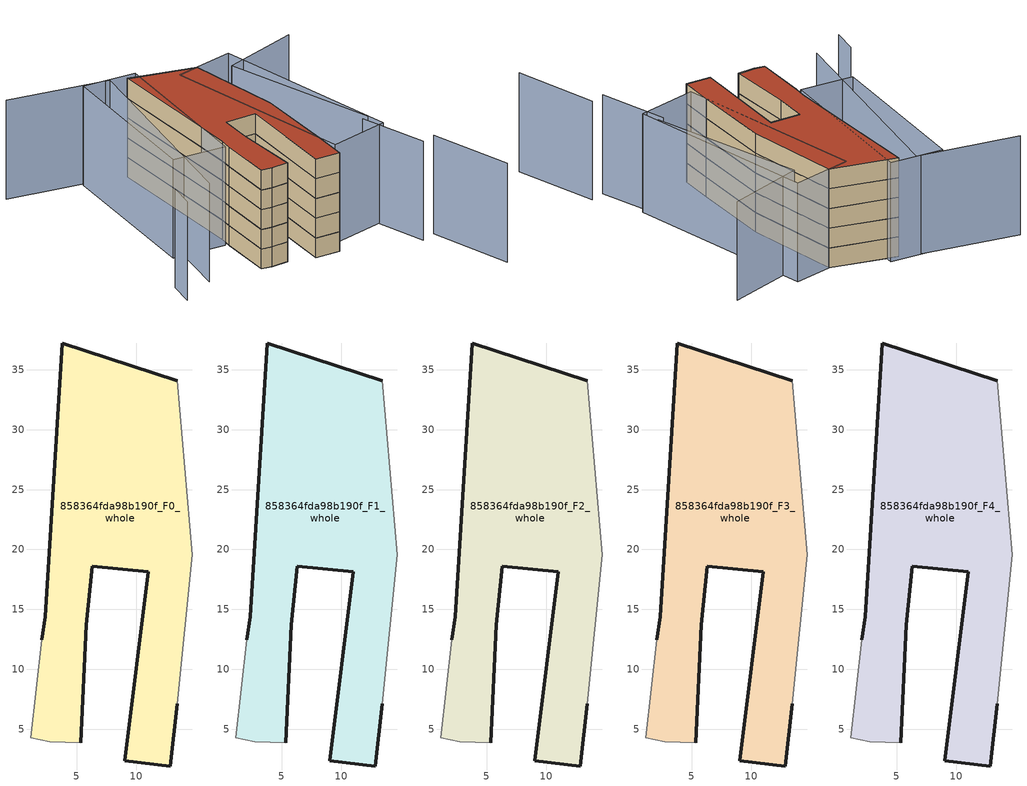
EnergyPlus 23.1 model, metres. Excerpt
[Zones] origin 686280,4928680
858364fda98b190f_F0_whole
 floor ground (EU_floor_Construction): 12.82,1.91 13.43,7.11 14.67,19.56 13.43,34.08 3.82,37.25 2.39,14.39 2.08,12.45 1.18,4.26 2.78,3.94 5.35,3.84 5.8,13.71 6.32,18.59 10.97,18.12 9.05,2.35 z0
 wall outside (EU_wall_Construction): 2.08,12.45 2.39,14.39 3.82,37.25 13.43,34.08 / 13.43,7.11 12.82,1.91 9.05,2.35 10.97,18.12 6.32,18.59 5.8,13.71 5.35,3.84 z0:3
 wall adiabatic (EU_wall_Construction): 5.35,3.84 2.78,3.94 1.18,4.26 2.08,12.45 / 13.43,34.08 14.67,19.56 13.43,7.11 z0:3
858364fda98b190f_F1_whole
 floor to 858364fda98b190f_F0_whole (EU_floor_Construction): 12.82,1.91 13.42,7.11 14.67,19.56 13.42,34.08 3.82,37.25 2.38,14.39 2.08,12.45 1.18,4.26 2.77,3.94 5.35,3.84 5.79,13.71 6.32,18.59 10.97,18.12 9.04,2.35 z3
 wall outside (EU_wall_Construction): 2.08,12.45 2.39,14.39 3.82,37.25 13.43,34.08 / 13.43,7.11 12.82,1.91 9.05,2.35 10.97,18.12 6.32,18.59 5.8,13.71 5.35,3.84 z3:6
 wall adiabatic (EU_wall_Construction): 5.35,3.84 2.78,3.94 1.18,4.26 2.08,12.45 / 13.43,34.08 14.67,19.56 13.43,7.11 z3:6
858364fda98b190f_F2_whole
 floor to 858364fda98b190f_F1_whole (EU_floor_Construction): 12.82,1.91 13.42,7.11 14.67,19.56 13.42,34.08 3.82,37.25 2.38,14.39 2.08,12.45 1.18,4.26 2.77,3.94 5.35,3.84 5.79,13.71 6.32,18.59 10.97,18.12 9.04,2.35 z6
 wall outside (EU_wall_Construction): 2.08,12.45 2.39,14.39 3.82,37.25 13.43,34.08 / 13.43,7.11 12.82,1.91 9.05,2.35 10.97,18.12 6.32,18.59 5.8,13.71 5.35,3.84 z6:9
 wall adiabatic (EU_wall_Construction): 5.35,3.84 2.78,3.94 1.18,4.26 2.08,12.45 / 13.43,34.08 14.67,19.56 13.43,7.11 z6:9
858364fda98b190f_F3_whole
 floor to 858364fda98b190f_F2_whole (EU_floor_Construction): 12.82,1.91 13.42,7.11 14.67,19.56 13.42,34.08 3.82,37.25 2.38,14.39 2.08,12.45 1.18,4.26 2.77,3.94 5.35,3.84 5.79,13.71 6.32,18.59 10.97,18.12 9.04,2.35 z9
 wall outside (EU_wall_Construction): 2.08,12.45 2.39,14.39 3.82,37.25 13.43,34.08 / 13.43,7.11 12.82,1.91 9.05,2.35 10.97,18.12 6.32,18.59 5.8,13.71 5.35,3.84 z9:12
 wall adiabatic (EU_wall_Construction): 5.35,3.84 2.78,3.94 1.18,4.26 2.08,12.45 / 13.43,34.08 14.67,19.56 13.43,7.11 z9:12
858364fda98b190f_F4_whole
 floor to 858364fda98b190f_F3_whole (EU_floor_Construction): 12.82,1.91 13.42,7.11 14.67,19.56 13.42,34.08 3.82,37.25 2.38,14.39 2.08,12.45 1.18,4.26 2.77,3.94 5.35,3.84 5.79,13.71 6.32,18.59 10.97,18.12 9.04,2.35 z12
 wall outside (EU_wall_Construction): 2.08,12.45 2.39,14.39 3.82,37.25 13.43,34.08 / 13.43,7.11 12.82,1.91 9.05,2.35 10.97,18.12 6.32,18.59 5.8,13.71 5.35,3.84 z12:15
 wall adiabatic (EU_wall_Construction): 5.35,3.84 2.78,3.94 1.18,4.26 2.08,12.45 / 13.43,34.08 14.67,19.56 13.43,7.11 z12:15
 roof outside (EU_roof_Construction): 13.43,34.08 14.67,19.56 13.43,7.11 12.82,1.91 9.05,2.35 10.97,18.12 6.32,18.59 5.8,13.71 5.35,3.84 2.78,3.94 1.18,4.26 2.08,12.45 2.39,14.39 3.82,37.25 z15
shading: 28.72,-14.64 26.11,-1.79 / 23.86,-2.42 21.61,8.05 / -11.53,6.98 -12.55,3.01 / 22.54,8.15 17.32,31.48 / 17.32,31.48 29.2,34.14 / -13.19,42.16 1.66,38.33 / 1.66,38.33 -6.79,5.6 / 19.35,34.82 23.03,5.31 / 23.03,5.31 13.8,4.16 / 13.8,4.16 10.11,33.67 / 10.11,33.67 19.35,34.82 / -6.29,14.16 -2.36,39.03 / -2.36,39.03 5.6,37.77 / 5.6,37.77 1.67,12.9 / 1.67,12.9 -6.29,14.16 z0:15
[Building]
EU S2 Campaign: North Axis=0; Terrain=City; Solar Distribution=FullExterior
[Site:Location]
Bologna: Latitude=44.5; Longitude=11.25; Time Zone=1; Elevation=37
[SizingPeriod:WeatherFileDays]
AnnualSizingPeriod: Begin Month=1; Begin Day of Month=1; End Month=12; End Day of Month=31; Day of Week for Start Day=Monday; Use Weather File Daylight Saving Period=No; Use Weather File Rain and Snow Indicators=No
[MATERIAL]
EU_InternalMass_Material: Roughness=MediumRough; Thickness=0.1; Conductivity=1; Density=1800; Specific Heat=900; Thermal Absorptance=0.9; Solar Absorptance=0.7; Visible Absorptance=0.7
[MATERIAL:NOMASS] Roughness=MediumRough; Thermal Absorptance=0.9; Solar Absorptance=0.7; Visible Absorptance=0.7
Name | Thermal Resistance
EU_wall_NoMass | 0.905828
EU_roof_NoMass | 0.37593
EU_floor_NoMass | 0.67114
[CONSTRUCTION]
EU_wall_Construction: EU_wall_NoMass
EU_roof_Construction: EU_roof_NoMass
EU_floor_Construction: EU_floor_NoMass
EU_InternalMass_Construction: EU_InternalMass_Material
[ZONE] Type=1; Multiplier=1; Ceiling Height=autocalculate; Floor Area=autocalculate; Part of Total Floor Area=Yes
Name | Volume
858364fda98b190f_F0_whole | 907.717
858364fda98b190f_F1_whole; 858364fda98b190f_F2_whole; 858364fda98b190f_F3_whole; 858364fda98b190f_F4_whole | 907.715
[INTERNALMASS] Construction=EU_InternalMass_Construction; Surface Area=302.572
Name | Zone or ZoneList
858364fda98b190f_F0_whole_EU_InternalMass | 858364fda98b190f_F0_whole
858364fda98b190f_F1_whole_EU_InternalMass | 858364fda98b190f_F1_whole
858364fda98b190f_F2_whole_EU_InternalMass | 858364fda98b190f_F2_whole
858364fda98b190f_F3_whole_EU_InternalMass | 858364fda98b190f_F3_whole
858364fda98b190f_F4_whole_EU_InternalMass | 858364fda98b190f_F4_whole
[OTHEREQUIPMENT] Fuel Type=Electricity; Design Level Calculation Method=Watts/Area; Power per Zone Floor Area=1; Fraction Latent=0; Fraction Radiant=0; Fraction Lost=0; Carbon Dioxide Generation Rate=0; EndUse Subcategory=EU_Step8_InternalGains
Name | Zone or ZoneList or Space or SpaceList | Schedule
EU_Step8_InternalGain_858364fda98b190f_F0_whole_f000 | 858364fda98b190f_F0_whole | EU_Step8_GainSchedule_858364fda98b190f_F0_whole_f000
EU_Step8_InternalGain_858364fda98b190f_F1_whole_f000 | 858364fda98b190f_F1_whole | EU_Step8_GainSchedule_858364fda98b190f_F1_whole_f000
EU_Step8_InternalGain_858364fda98b190f_F2_whole_f000 | 858364fda98b190f_F2_whole | EU_Step8_GainSchedule_858364fda98b190f_F2_whole_f000
EU_Step8_InternalGain_858364fda98b190f_F3_whole_f000 | 858364fda98b190f_F3_whole | EU_Step8_GainSchedule_858364fda98b190f_F3_whole_f000
EU_Step8_InternalGain_858364fda98b190f_F4_whole_f000 | 858364fda98b190f_F4_whole | EU_Step8_GainSchedule_858364fda98b190f_F4_whole_f000
[ZONEVENTILATION:DESIGNFLOWRATE] Schedule=EU_AlwaysOn; Design Flow Rate Calculation Method=AirChanges/Hour; Air Changes per Hour=0.73129; Ventilation Type=Natural; Fan Pressure Rise=0; Fan Total Efficiency=1; Constant Term Coefficient=1; Temperature Term Coefficient=0; Velocity Term Coefficient=0; Velocity Squared Term Coefficient=0; Minimum Indoor Temperature=-100; Maximum Indoor Temperature=100; Delta Temperature=-100; Minimum Outdoor Temperature=-100; Maximum Outdoor Temperature=100; Maximum Wind Speed=40
Name | Zone or ZoneList or Space or SpaceList
EU_ConstantAir_858364fda98b190f_F0_whole | 858364fda98b190f_F0_whole
EU_ConstantAir_858364fda98b190f_F1_whole | 858364fda98b190f_F1_whole
EU_ConstantAir_858364fda98b190f_F2_whole | 858364fda98b190f_F2_whole
EU_ConstantAir_858364fda98b190f_F3_whole | 858364fda98b190f_F3_whole
EU_ConstantAir_858364fda98b190f_F4_whole | 858364fda98b190f_F4_whole
[SIZING:ZONE] Zone Cooling Design Supply Air Temperature Input Method=SupplyAirTemperature; Zone Cooling Design Supply Air Temperature=13; Zone Heating Design Supply Air Temperature Input Method=SupplyAirTemperature; Zone Heating Design Supply Air Temperature=50; Zone Cooling Design Supply Air Humidity Ratio=0.008; Zone Heating Design Supply Air Humidity Ratio=0.008; Cooling Design Air Flow Method=DesignDay; Cooling Design Air Flow Rate=0; Cooling Minimum Air Flow per Zone Floor Area=0.000762; Cooling Minimum Air Flow=0; Cooling Minimum Air Flow Fraction=0.2; Heating Design Air Flow Method=DesignDay; Heating Design Air Flow Rate=0; Heating Maximum Air Flow per Zone Floor Area=0.002032; Heating Maximum Air Flow=0.141576; Heating Maximum Air Flow Fraction=0.3; Account for Dedicated Outdoor Air System=No; Dedicated Outdoor Air System Control Strategy=NeutralSupplyAir; Dedicated Outdoor Air Low Setpoint Temperature for Design=autosize; Dedicated Outdoor Air High Setpoint Temperature for Design=autosize; Zone Load Sizing Method=Sensible Load Only No Latent Load; Zone Latent Cooling Design Supply Air Humidity Ratio Input Method=HumidityRatioDifference; Zone Cooling Design Supply Air Humidity Ratio Difference=0.005; Zone Latent Heating Design Supply Air Humidity Ratio Input Method=HumidityRatioDifference; Zone Humidification Design Supply Air Humidity Ratio Difference=0.005
858364fda98b190f_F0_whole; 858364fda98b190f_F1_whole; 858364fda98b190f_F2_whole; 858364fda98b190f_F3_whole; 858364fda98b190f_F4_whole
[ThermostatSetpoint:DualSetpoint] Heating Setpoint Temperature Schedule=HVACTemplate-Always 20; Cooling Setpoint Temperature Schedule=HVACTemplate-Always 50
EU_HeatOnly_858364fda98b190f_F0_whole Dual SP Control; EU_HeatOnly_858364fda98b190f_F1_whole Dual SP Control; EU_HeatOnly_858364fda98b190f_F2_whole Dual SP Control; EU_HeatOnly_858364fda98b190f_F3_whole Dual SP Control; EU_HeatOnly_858364fda98b190f_F4_whole Dual SP Control
[ZoneControl:Thermostat] Control Type Schedule=HVACTemplate-Always 4
Name | Zone or ZoneList | Control
858364fda98b190f_F0_whole Thermostat | 858364fda98b190f_F0_whole | EU_HeatOnly_858364fda98b190f_F0_whole Dual SP Control
858364fda98b190f_F1_whole Thermostat | 858364fda98b190f_F1_whole | EU_HeatOnly_858364fda98b190f_F1_whole Dual SP Control
858364fda98b190f_F2_whole Thermostat | 858364fda98b190f_F2_whole | EU_HeatOnly_858364fda98b190f_F2_whole Dual SP Control
858364fda98b190f_F3_whole Thermostat | 858364fda98b190f_F3_whole | EU_HeatOnly_858364fda98b190f_F3_whole Dual SP Control
858364fda98b190f_F4_whole Thermostat | 858364fda98b190f_F4_whole | EU_HeatOnly_858364fda98b190f_F4_whole Dual SP Control
[Zone equipment]
858364fda98b190f_F0_whole: 858364fda98b190f_F0_whole Ideal Loads Air System
858364fda98b190f_F1_whole: 858364fda98b190f_F1_whole Ideal Loads Air System
858364fda98b190f_F2_whole: 858364fda98b190f_F2_whole Ideal Loads Air System
858364fda98b190f_F3_whole: 858364fda98b190f_F3_whole Ideal Loads Air System
858364fda98b190f_F4_whole: 858364fda98b190f_F4_whole Ideal Loads Air System
[ZoneHVAC:IdealLoadsAirSystem] Availability Schedule=EU_AlwaysOn; Maximum Heating Supply Air Temperature [C]=50; Minimum Cooling Supply Air Temperature [C]=13; Maximum Heating Supply Air Humidity Ratio [kg-H20/kg-air]=0.0156; Minimum Cooling Supply Air Humidity Ratio [kg-H20/kg-air]=0.0077; Heating Limit=NoLimit; Cooling Limit=NoLimit; Heating Availability Schedule=EU_AlwaysOn; Cooling Availability Schedule=EU_CoolingOff; Dehumidification Control Type=ConstantSensibleHeatRatio; Cooling Sensible Heat Ratio=0.7; Humidification Control Type=None; Demand Controlled Ventilation Type=None; Outdoor Air Economizer Type=NoEconomizer; Heat Recovery Type=None; Sensible Heat Recovery Effectiveness=0.7; Latent Heat Recovery Effectiveness=0.65
858364fda98b190f_F0_whole Ideal Loads Air System; 858364fda98b190f_F1_whole Ideal Loads Air System; 858364fda98b190f_F2_whole Ideal Loads Air System; 858364fda98b190f_F3_whole Ideal Loads Air System; 858364fda98b190f_F4_whole Ideal Loads Air System
[SCHEDULE:CONSTANT]
Name | Hourly Value
EU_AlwaysOn | 1
EU_CoolingOff | 0
[SCHEDULE:FILE] Column Number=1; Rows to Skip at Top=0; Number of Hours of Data=8760; Column Separator=Comma; Interpolate to Timestep=No; Minutes per Item=60; Adjust Schedule for Daylight Savings=Yes
Name | File
EU_Step8_GainSchedule_858364fda98b190f_F0_whole_f000 | ../../schedules/858364fda98b190f/858364fda98b190f_F0_whole_f000_gain.csv
EU_Step8_GainSchedule_858364fda98b190f_F1_whole_f000 | ../../schedules/858364fda98b190f/858364fda98b190f_F1_whole_f000_gain.csv
EU_Step8_GainSchedule_858364fda98b190f_F2_whole_f000 | ../../schedules/858364fda98b190f/858364fda98b190f_F2_whole_f000_gain.csv
EU_Step8_GainSchedule_858364fda98b190f_F3_whole_f000 | ../../schedules/858364fda98b190f/858364fda98b190f_F3_whole_f000_gain.csv
EU_Step8_GainSchedule_858364fda98b190f_F4_whole_f000 | ../../schedules/858364fda98b190f/858364fda98b190f_F4_whole_f000_gain.csv
[Schedule:Compact]
HVACTemplate-Always 20: Through: 12/31, For: AllDays, Until: 24:00, 20
HVACTemplate-Always 50: Through: 12/31, For: AllDays, Until: 24:00, 50
HVACTemplate-Always 4: Through: 12/31, For: AllDays, Until: 24:00, 4
